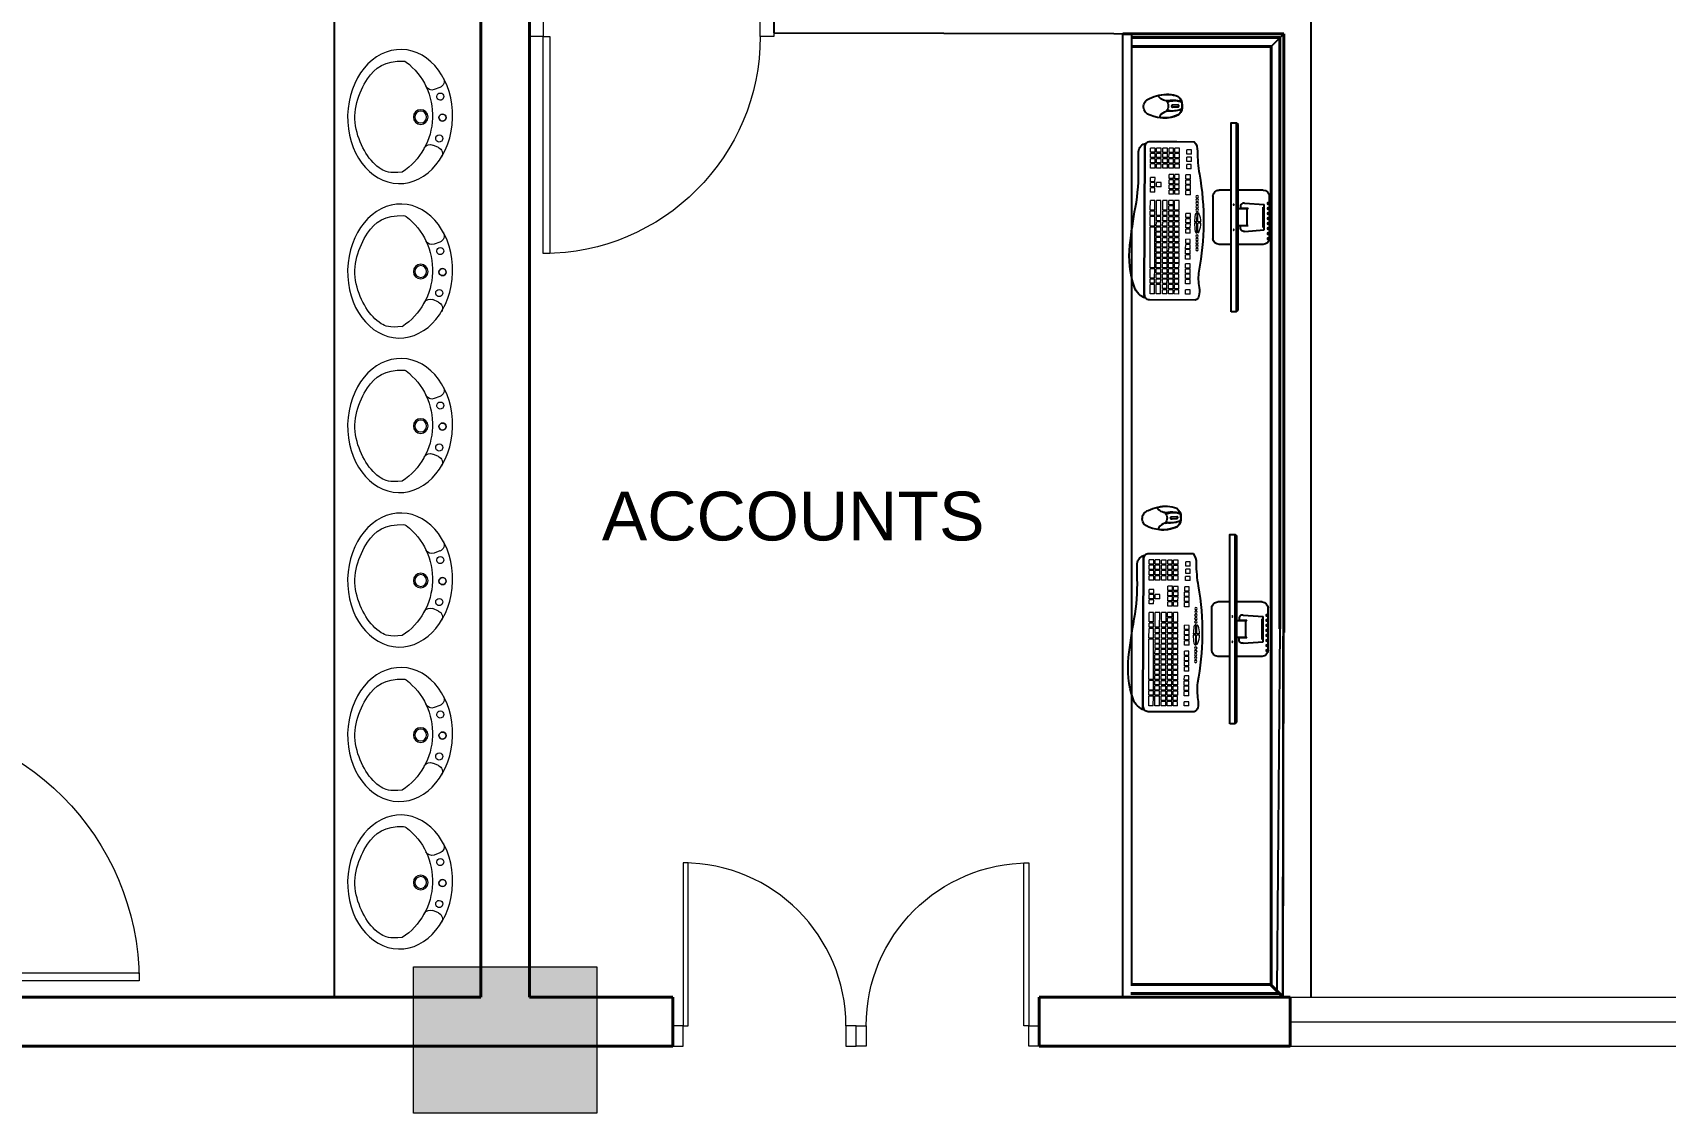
# Model space of a CAD drawing. Header units: inches. Extents: x 150067 to 167379, y -92057 to -49035.
# Drawn here: x 156839 to 157508, y -51659 to -51217 of the extents above; entities that cross this region are included whole.
import ezdxf

# ---------------------------------------------------------------- set-up
doc = ezdxf.new("R2010")
doc.units = ezdxf.units.IN
doc.header["$LTSCALE"] = 0.1
doc.header["$MEASUREMENT"] = 0
for name, color, linetype, lineweight in [('BOR', 200, 'Continuous', 40), ('DOOR', 10, 'Continuous', 15), ('Layer4', 10, 'Continuous', 25), ('thin ha', 253, 'Continuous', 5), ('wall', 6, 'Continuous', 40), ('win', 102, 'Continuous', 20)]:
    doc.layers.add(name, color=color, linetype=linetype, lineweight=lineweight)
doc.layers.add('Layer1', color=7, linetype='Continuous')
doc.styles.add('DIM', font='arial.ttf', dxfattribs={"width": 0.7, "height": 1})

# ---------------------------------------------------------------- blocks, each defined once
blk = doc.blocks.new('A$C764D24B9')
at = {"layer": 'DOOR'}
for points in [[(0.0556, 0.1111), (0.0833, 0.1111), (0.0833, 1), (0.0556, 1)], [(0, 0), (0.0556, 0), (0.0556, 0.1111), (0, 0.1111)], [(0.9444, 0), (1, 0), (1, 0.1111), (0.9444, 0.1111)]]:
    blk.add_lwpolyline(points, close=True, dxfattribs=at)
blk.add_arc((0.0556, 0.1111), 0.8889, 0, 90, dxfattribs=at)
blk = doc.blocks.new('yttu')
at = {"layer": 'thin ha', "linetype": 'Continuous', "lineweight": 20, "ltscale": 0.1}
blk.add_hatch(color=2, dxfattribs=at).paths.add_polyline_path([(-6879.5797, -1156.3691), (-6878.8297, -1156.3691), (-6878.8297, -1156.9691), (-6879.5797, -1156.9691)])
at = {"layer": 'thin ha', "color": 2, "linetype": 'Continuous', "lineweight": 20, "ltscale": 0.1}
blk.add_lwpolyline([(-6879.5797, -1156.3691), (-6878.8297, -1156.3691), (-6878.8297, -1156.9691), (-6879.5797, -1156.9691)], close=True, dxfattribs=at)
blk = doc.blocks.new('WB5')
at = {"layer": 'DOOR'}
for p, q in [((4.71, 11.27), (6.8, 10.48)), ((5.27, -11.02), (7.32, -10.13))]:
    blk.add_line(p, q, dxfattribs=at)
for points in [[(3.25, 7.88, 1), (5.88, 7.94, 1)], [(2.4, 0.06, 1), (5.04, 0.13, 1)], [(3.64, -7.7, -1), (6.27, -7.64, -1)]]:
    blk.add_lwpolyline(points, format="xyb", close=True, dxfattribs=at)
for centre, radius in [((3.72, 0.09), 1.32), ((11.83, 0.3), 2.73), ((11.83, 0.3), 2.19)]:
    blk.add_circle(centre, radius, dxfattribs=at)
for centre, radius, start, end in [((32.61, 0.81), 25.18, 127.66927, 236.44999), ((18.23, 19.43), 1.66, 91.59759, 127.66927), ((5.58, 13.6), 2.49, 151.64028, 249.46494), ((7.68, 12.82), 2.49, 249.46494, 334.30149), ((6.25, -13.3), 2.49, 113.40408, 211.22873), ((8.31, -12.42), 2.49, 28.56753, 113.40408)]:
    blk.add_arc(centre, radius, start, end, dxfattribs=at)
blk.add_ellipse((19.5, 0.49), major_axis=(-0.62, 24.89), ratio=0.783308, dxfattribs=at)
blk.add_open_spline([(18.69, -20.17), (23.47, -20.61), (25.03, -20), (30.79, -16.38), (34.29, -10.78), (37.32, 2.31), (34.9, 9.5), (28.85, 18.72), (25.01, 21.28), (18.19, 21.09)], degree=3, knots=[3.262053, 3.262053, 3.262053, 3.262053, 3.577225, 3.577225, 4.479784, 4.479784, 5.382343, 5.382343, 6.141594, 6.141594, 6.141594, 6.141594], dxfattribs=at)
blk = doc.blocks.new('Dell S2340T 23-Inch 10-point Multi-Touch Monitor')
at = {"color": 0}
for p, q in [((-77.3, -17.2), (-77.3, -88.7)), ((-40.1, -70.4), (-36, -14.3)), ((-29.2, -14.3), (-29.2, -17.2)), ((-28.6, -14.3), (-28.6, -16.6)), ((28.6, -14.3), (28.6, -16.6)), ((29.2, -14.3), (29.2, -17.2)), ((40.1, -70.4), (36, -14.3)), ((77.3, -17.2), (77.3, -88.7)), ((-268.9, -94.4), (-264.1, -88.7)), ((-264.1, -88.7), (264.1, -88.7)), ((-24.6, -60.1), (-24.6, -82.1)), ((-24.6, -60.1), (-24, -60.1)), ((-24, -60.1), (-24, -88.7)), ((-24, -62.9), (24, -62.9)), ((24, -60.1), (24, -88.7)), ((24, -60.1), (24.6, -60.1)), ((24.6, -60.1), (24.6, -82.1)), ((268.9, -94.4), (264.1, -88.7)), ((-77.3, -108.7), (-77.3, -143.1)), ((77.3, -108.7), (77.3, -143.1))]:
    blk.add_line(p, q, dxfattribs=at)
for points in [[(-60.1, 0), (60.1, 0)], [(-36, -14.3), (36, -14.3)], [(-29.2, -17.2), (29.2, -17.2)], [(-28.6, -16.6), (28.6, -16.6)], [(-268.9, -108.7), (268.9, -108.7), (268.9, -94.4), (-268.9, -94.4), (-268.9, -108.7)], [(-60.1, -160.2), (60.1, -160.2)]]:
    blk.add_lwpolyline(points, dxfattribs=at)
for points in [[(-40.1, -70.4, 0.263666), (-36.6, -80.4), (-33.6, -82.1), (-24.6, -82.1)], [(40.1, -70.4, -0.263666), (36.6, -80.4), (33.6, -82.1), (24.6, -82.1)]]:
    blk.add_lwpolyline(points, format="xyb", dxfattribs=at)
for centre, radius in [((-60.7, -3.8), 1.73), ((-46.4, -3.8), 1.73), ((-32.1, -3.8), 1.73), ((-17.8, -3.8), 1.73), ((-3.5, -3.8), 1.73), ((10.8, -3.8), 1.73), ((25.1, -3.8), 1.73), ((39.4, -3.8), 1.73), ((-35.8, -101.6), 1.14), ((35.8, -101.6), 1.14)]:
    blk.add_circle(centre, radius, dxfattribs=at)
for centre, start, end in [((-60.1, -17.2), 90, 180), ((60.1, -17.2), 0, 90), ((-60.1, -143.1), 180, 270), ((60.1, -143.1), 270, 0)]:
    blk.add_arc(centre, 17.2, start, end, dxfattribs=at)
blk = doc.blocks.new('keyboard_top')
at = {"color": 0}
for points in [[(232.7, -75.8), (232.5, -26.1, 0.165941), (205.2, -17, -0.04592), (140.6, -11.5, 0.046884), (0, 0, 0.043941), (-135.1, -13.6, -0.081459), (-182.3, -12, 0.073722), (-205.6, -12.8, 0.278236), (-217.5, -23.3), (-217, -153.6, 0.414214), (-202, -168.5), (218.1, -167, 0.414214), (233, -151.9)], [(218.1, -167), (-202, -168.5, -0.198912), (-212.6, -164.1, 0.237087), (-180.8, -196.4, 0.110077), (-61.5, -209.4, 0.017919), (46.8, -193.4, -0.053396), (160.8, -184.8, 0.017301), (204.1, -184.6, 0.36209), (228, -163.1, -0.184401), (218.1, -167)]]:
    blk.add_lwpolyline(points, format="xyb", close=True, dxfattribs=at)
at = {"color": 0, "lineweight": 0}
for points in [[(-200.6, -38.1), (-188.6, -38.1)], [(-200.6, -38.1), (-200.5, -51.1)], [(-188.6, -38.1), (-188.5, -51.1)], [(-171.5, -38), (-171.4, -51)], [(-171.5, -38), (-159.5, -38)], [(-159.5, -38), (-159.4, -51)], [(-156.4, -38), (-144.4, -37.9)], [(-156.4, -38), (-156.3, -51)], [(-144.4, -37.9), (-144.3, -50.9)], [(-142.2, -37.9), (-130.2, -37.9)], [(-142.2, -37.9), (-142.1, -50.9)], [(-130.2, -37.9), (-130.1, -50.9)], [(-127.1, -37.9), (-115.1, -37.8)], [(-127.1, -37.9), (-127.1, -50.9)], [(-115.1, -37.8), (-115.1, -50.8)], [(-101.5, -37.8), (-89.5, -37.7)], [(-101.5, -37.8), (-101.4, -50.8)], [(-89.5, -37.7), (-89.4, -50.7)], [(-86.4, -37.7), (-86.3, -50.7)], [(-86.4, -37.7), (-74.4, -37.7)], [(-74.4, -37.7), (-74.3, -50.7)], [(-72.2, -37.7), (-60.2, -37.6)], [(-72.2, -37.7), (-72.1, -50.7)], [(-60.2, -37.6), (-60.1, -50.6)], [(-57.1, -37.6), (-57, -50.6)], [(-57.1, -37.6), (-45.1, -37.6)], [(-45.1, -37.6), (-45, -50.6)], [(-27.8, -37.5), (-27.7, -50.5)], [(-27.8, -37.5), (-15.8, -37.5)], [(-27.5, -18.5), (1, -18.5)], [(-26.4, -15.9), (1, -15.8)], [(-15.8, -37.5), (-15.7, -50.5)], [(-12.7, -37.5), (-0.7, -37.4)], [(-12.7, -37.5), (-12.6, -50.5)], [(-0.7, -37.4), (-0.6, -50.4)], [(0.9, -7.4), (1, -15.8)], [(1, -18.5), (1, -25.4)], [(1.5, -37.4), (13.5, -37.4)], [(1.5, -37.4), (1.6, -50.4)], [(4.3, -7.4), (4.6, -15.7)], [(4.6, -15.7), (30.2, -15.7)], [(4.6, -18.5), (30.3, -18.4)], [(4.6, -18.5), (4.8, -25.4)], [(13.5, -37.4), (13.6, -50.4)], [(16.6, -37.3), (16.7, -50.3)], [(16.6, -37.3), (28.6, -37.3)], [(28.6, -37.3), (28.7, -50.3)], [(81.6, -37.1), (81.6, -50.1)], [(81.6, -37.1), (93.6, -37.1)], [(93.6, -37.1), (93.6, -50.1)], [(96.6, -37), (96.7, -50)], [(96.6, -37), (108.6, -37)], [(108.6, -37), (108.7, -50)], [(110.8, -37), (122.8, -37)], [(110.8, -37), (110.9, -50)], [(122.8, -37), (122.9, -50)], [(125.9, -36.9), (126, -49.9)], [(125.9, -36.9), (137.9, -36.9)], [(137.9, -36.9), (138, -49.9)], [(155.8, -34.6), (155.8, -47.6)], [(155.8, -34.6), (167.8, -34.6)], [(167.8, -34.6), (167.8, -47.6)], [(176.3, -34), (188.3, -33.9)], [(176.3, -34), (176.3, -47)], [(188.3, -33.9), (188.3, -46.9)], [(197.2, -33.9), (197.2, -46.9)], [(197.2, -33.9), (209.2, -33.9)], [(209.2, -33.9), (209.2, -46.9)], [(-200.5, -51.1), (-188.5, -51.1)], [(-200.5, -70), (-188.5, -69.9)], [(-200.5, -70), (-200.4, -83)], [(-200.4, -83), (-188.4, -82.9)], [(-200.4, -86.5), (-188.4, -86.5)], [(-200.4, -86.5), (-200.3, -99.5)], [(-188.5, -69.9), (-188.4, -82.9)], [(-188.4, -86.5), (-188.3, -99.5)], [(-185.4, -69.9), (-185.3, -82.9)], [(-185.4, -69.9), (-173.4, -69.9)], [(-185.3, -82.9), (-173.3, -82.9)], [(-185.3, -86.5), (-173.3, -86.4)], [(-185.3, -86.5), (-185.3, -99.5)], [(-173.4, -69.9), (-173.3, -82.9)], [(-173.3, -86.4), (-173.3, -99.4)], [(-171.4, -51), (-159.4, -51)], [(-170.3, -69.8), (-170.2, -82.8)], [(-170.3, -69.8), (-158.3, -69.8)], [(-170.2, -82.8), (-158.2, -82.8)], [(-170.2, -86.4), (-170.2, -99.4)], [(-170.2, -86.4), (-158.2, -86.4)], [(-158.3, -69.8), (-158.2, -82.8)], [(-158.2, -86.4), (-158.2, -99.4)], [(-156.3, -51), (-144.3, -50.9)], [(-156.1, -69.8), (-144.1, -69.7)], [(-156.1, -69.8), (-156, -82.8)], [(-156, -82.8), (-144, -82.7)], [(-156, -86.3), (-144, -86.3)], [(-156, -86.3), (-156, -99.3)], [(-144.1, -69.7), (-144, -82.7)], [(-144, -86.3), (-144, -99.3)], [(-142.1, -50.9), (-130.1, -50.9)], [(-141, -69.7), (-140.9, -82.7)], [(-141, -69.7), (-129, -69.7)], [(-140.9, -82.7), (-128.9, -82.7)], [(-140.9, -86.3), (-128.9, -86.2)], [(-140.9, -86.3), (-140.9, -99.3)], [(-129, -69.7), (-128.9, -82.7)], [(-128.9, -86.2), (-128.9, -99.2)], [(-127.1, -50.9), (-115.1, -50.8)], [(-125.9, -69.7), (-113.9, -69.6)], [(-125.9, -69.7), (-125.9, -82.7)], [(-125.9, -82.7), (-113.9, -82.6)], [(-125.8, -86.2), (-125.8, -99.2)], [(-125.8, -86.2), (-113.8, -86.2)], [(-113.9, -69.6), (-113.9, -82.6)], [(-113.8, -86.2), (-113.8, -99.2)], [(-111.8, -69.6), (-99.8, -69.6)], [(-111.8, -69.6), (-111.8, -82.6)], [(-111.8, -82.6), (-99.8, -82.6)], [(-111.8, -86.2), (-99.8, -86.1)], [(-111.8, -86.2), (-111.7, -99.2)], [(-101.4, -50.8), (-89.4, -50.7)], [(-99.8, -69.6), (-99.8, -82.6)], [(-99.8, -86.1), (-99.7, -99.1)], [(-96.7, -69.6), (-84.7, -69.5)], [(-96.7, -69.6), (-96.7, -82.6)], [(-96.7, -82.6), (-84.7, -82.5)], [(-96.7, -86.1), (-96.6, -99.1)], [(-96.7, -86.1), (-84.7, -86.1)], [(-86.3, -50.7), (-74.3, -50.7)], [(-84.7, -69.5), (-84.7, -82.5)], [(-84.7, -86.1), (-84.6, -99.1)], [(-81.6, -69.5), (-81.6, -82.5)], [(-81.6, -69.5), (-69.6, -69.5)], [(-81.6, -82.5), (-69.6, -82.5)], [(-81.6, -86.1), (-69.6, -86)], [(-81.6, -86.1), (-81.5, -99.1)], [(-72.1, -50.7), (-60.1, -50.6)], [(-69.6, -69.5), (-69.6, -82.5)], [(-69.6, -86), (-69.5, -99)], [(-67.5, -69.5), (-55.5, -69.4)], [(-67.5, -69.5), (-67.5, -82.5)], [(-67.5, -82.5), (-55.5, -82.4)], [(-67.5, -86), (-55.5, -86)], [(-67.5, -86), (-67.4, -99)], [(-57, -50.6), (-45, -50.6)], [(-55.5, -69.4), (-55.5, -82.4)], [(-55.5, -86), (-55.4, -99)], [(-52.4, -69.4), (-52.4, -82.4)], [(-52.4, -69.4), (-40.4, -69.4)], [(-52.4, -82.4), (-40.4, -82.4)], [(-52.4, -86), (-40.4, -85.9)], [(-52.4, -86), (-52.3, -99)], [(-40.4, -69.4), (-40.4, -82.4)], [(-40.4, -85.9), (-40.3, -98.9)], [(-37.3, -69.4), (-25.3, -69.3)], [(-37.3, -69.4), (-37.3, -82.4)], [(-37.3, -82.4), (-25.3, -82.3)], [(-37.3, -85.9), (-37.2, -98.9)], [(-37.3, -85.9), (-25.3, -85.9)], [(-27.7, -50.5), (-15.7, -50.5)], [(-25.3, -69.3), (-25.3, -82.3)], [(-25.3, -85.9), (-25.2, -98.9)], [(-22.8, -69.3), (-10.8, -69.3)], [(-22.8, -69.3), (-22.8, -82.3)], [(-22.8, -82.3), (-10.8, -82.3)], [(-22.8, -85.9), (-10.8, -85.8)], [(-22.8, -85.9), (-22.7, -98.9)], [(-12.6, -50.5), (-0.6, -50.4)], [(-10.8, -69.3), (-10.8, -82.3)], [(-10.8, -85.8), (-10.7, -98.8)], [(-7.8, -69.2), (-7.7, -82.2)], [(-7.8, -69.2), (4.2, -69.2)], [(-7.7, -82.2), (4.3, -82.2)], [(-7.7, -85.8), (-7.6, -98.8)], [(-7.7, -85.8), (4.3, -85.8)], [(1.6, -50.4), (13.6, -50.4)], [(4.2, -69.2), (4.3, -82.2)], [(4.3, -85.8), (4.4, -98.8)], [(7.3, -69.2), (19.3, -69.1)], [(7.3, -69.2), (7.4, -82.2)], [(7.4, -82.2), (19.4, -82.1)], [(7.4, -85.7), (7.4, -98.7)], [(7.4, -85.7), (19.4, -85.7)], [(16.7, -50.3), (28.7, -50.3)], [(19.3, -69.1), (19.4, -82.1)], [(19.4, -85.7), (19.4, -98.7)], [(22.9, -69.1), (34.9, -69.1)], [(22.9, -69.1), (22.9, -82.1)], [(22.9, -82.1), (34.9, -82.1)], [(22.9, -85.7), (34.9, -85.6)], [(22.9, -85.7), (23, -98.7)], [(34.9, -69.1), (34.9, -82.1)], [(34.9, -85.6), (35, -98.6)], [(38, -69.1), (65.1, -69)], [(38, -69.1), (38, -82.1)], [(38, -82.1), (65.1, -82)], [(38, -85.6), (38.1, -98.6)], [(38, -85.6), (50, -85.6)], [(50, -85.6), (50.1, -98.6)], [(53.1, -85.6), (65.1, -85.5)], [(53.1, -85.6), (53.2, -98.6)], [(65.1, -69), (65.1, -82)], [(65.1, -85.5), (65.2, -98.5)], [(81.6, -50.1), (93.6, -50.1)], [(83, -68.9), (83.1, -81.9)], [(83, -68.9), (95, -68.9)], [(83.1, -81.9), (95.1, -81.9)], [(83.1, -85), (83.2, -98)], [(83.1, -85), (95.1, -85)], [(95, -68.9), (95.1, -81.9)], [(95.1, -85), (95.2, -98)], [(96.7, -50), (108.7, -50)], [(98.1, -68.9), (110.1, -68.8)], [(98.1, -68.9), (98.1, -81.9)], [(98.1, -81.9), (110.1, -81.8)], [(98.2, -85), (110.2, -84.9)], [(98.2, -85), (98.2, -98)], [(110.1, -68.8), (110.1, -81.8)], [(110.2, -84.9), (110.2, -97.9)], [(110.9, -50), (122.9, -50)], [(112.3, -68.8), (124.3, -68.8)], [(112.3, -68.8), (112.3, -81.8)], [(112.3, -81.8), (124.3, -81.8)], [(112.4, -84.9), (124.4, -84.9)], [(112.4, -84.9), (112.4, -97.9)], [(124.3, -68.8), (124.3, -81.8)], [(124.4, -84.9), (124.4, -97.9)], [(126, -49.9), (138, -49.9)], [(127.4, -68.8), (139.4, -68.7)], [(127.4, -68.8), (127.4, -81.8)], [(127.4, -81.8), (139.4, -81.7)], [(127.5, -84.9), (139.5, -84.8)], [(127.5, -84.9), (127.5, -97.9)], [(139.4, -68.7), (139.4, -81.7)], [(139.5, -84.8), (139.5, -97.8)], [(155.8, -47.6), (167.8, -47.6)], [(156.9, -68.6), (156.9, -81.6)], [(156.9, -68.6), (168.9, -68.6)], [(156.9, -81.6), (168.9, -81.6)], [(156.9, -85.2), (157, -98.2)], [(156.9, -85.2), (168.9, -85.2)], [(168.9, -68.6), (168.9, -81.6)], [(168.9, -85.2), (169, -98.2)], [(172, -68.6), (184, -68.5)], [(172, -68.6), (172, -81.6)], [(172, -81.6), (184, -81.5)], [(172, -85.1), (184, -85.1)], [(172, -85.1), (172.1, -98.1)], [(176.3, -47), (188.3, -46.9)], [(184, -68.5), (184, -81.5)], [(184, -85.1), (184.1, -98.1)], [(187.1, -68.5), (187.1, -81.5)], [(187.1, -68.5), (199.1, -68.5)], [(187.1, -81.5), (199.1, -81.5)], [(187.1, -85.1), (199.1, -85)], [(187.1, -85.1), (187.2, -98.1)], [(197.2, -46.9), (209.2, -46.9)], [(199.1, -68.5), (199.1, -81.5)], [(199.1, -85), (199.2, -98)], [(202.2, -68.5), (214.2, -68.4)], [(202.2, -68.5), (202.2, -81.5)], [(202.2, -81.5), (214.2, -81.4)], [(202.2, -85), (202.3, -98)], [(202.2, -85), (214.2, -85)], [(214.2, -68.4), (214.2, -81.4)], [(214.2, -85), (214.3, -98)], [(-200.3, -99.5), (-188.3, -99.5)], [(-200.3, -103.9), (-188.3, -103.9)], [(-200.3, -103.9), (-200.3, -116.9)], [(-200.3, -116.9), (-188.3, -116.9)], [(-200.3, -121.9), (-173.2, -121.8)], [(-200.3, -121.9), (-200.2, -134.9)], [(-200.2, -134.9), (-173.1, -134.8)], [(-200.2, -139.1), (-173.1, -139)], [(-200.2, -139.1), (-200.2, -152.1)], [(-188.3, -103.9), (-188.3, -116.9)], [(-185.3, -99.5), (-173.3, -99.4)], [(-185.2, -103.8), (-173.2, -103.8)], [(-185.2, -103.8), (-185.2, -116.8)], [(-185.2, -116.8), (-173.2, -116.8)], [(-173.2, -103.8), (-173.2, -116.8)], [(-173.2, -121.8), (-173.1, -134.8)], [(-173.1, -139), (-173.1, -152)], [(-170.2, -99.4), (-158.2, -99.4)], [(-170.2, -103.8), (-158.2, -103.7)], [(-170.2, -103.8), (-170.1, -116.8)], [(-170.1, -116.8), (-158.1, -116.7)], [(-170.1, -121.8), (-158.1, -121.7)], [(-170.1, -121.8), (-170, -134.8)], [(-170, -134.8), (-158, -134.7)], [(-170, -139), (-158, -138.9)], [(-170, -139), (-170, -152)], [(-158.2, -103.7), (-158.1, -116.7)], [(-158.1, -121.7), (-158, -134.7)], [(-158, -138.9), (-158, -151.9)], [(-156, -99.3), (-144, -99.3)], [(-156, -103.7), (-144, -103.7)], [(-156, -103.7), (-155.9, -116.7)], [(-155.9, -116.7), (-143.9, -116.7)], [(-155.9, -121.7), (-143.9, -121.7)], [(-155.9, -121.7), (-155.8, -134.7)], [(-155.8, -134.7), (-143.8, -134.7)], [(-155.8, -138.9), (-128.7, -138.8)], [(-155.8, -138.9), (-155.8, -151.9)], [(-144, -103.7), (-143.9, -116.7)], [(-143.9, -121.7), (-143.8, -134.7)], [(-140.9, -99.3), (-128.9, -99.2)], [(-140.9, -103.7), (-128.9, -103.6)], [(-140.9, -103.7), (-140.8, -116.7)], [(-140.8, -116.7), (-128.8, -116.6)], [(-140.8, -121.7), (-128.8, -121.6)], [(-140.8, -121.7), (-140.8, -134.7)], [(-140.8, -134.7), (-128.8, -134.6)], [(-128.9, -103.6), (-128.8, -116.6)], [(-128.8, -121.6), (-128.8, -134.6)], [(-128.7, -138.8), (-128.7, -151.8)], [(-125.8, -99.2), (-113.8, -99.2)], [(-125.8, -103.6), (-113.8, -103.6)], [(-125.8, -103.6), (-125.7, -116.6)], [(-125.7, -116.6), (-113.7, -116.6)], [(-125.7, -121.6), (-125.7, -134.6)], [(-125.7, -121.6), (-113.7, -121.6)], [(-125.7, -134.6), (-113.7, -134.6)], [(-125.6, -138.8), (-10.6, -138.4)], [(-125.6, -138.8), (-125.6, -151.8)], [(-113.8, -103.6), (-113.7, -116.6)], [(-113.7, -121.6), (-113.7, -134.6)], [(-111.7, -99.2), (-99.7, -99.1)], [(-111.7, -103.6), (-99.7, -103.5)], [(-111.7, -103.6), (-111.6, -116.6)], [(-111.6, -116.6), (-99.6, -116.5)], [(-111.6, -121.6), (-99.6, -121.5)], [(-111.6, -121.6), (-111.6, -134.6)], [(-111.6, -134.6), (-99.6, -134.5)], [(-99.7, -103.5), (-99.6, -116.5)], [(-99.6, -121.5), (-99.6, -134.5)], [(-96.6, -99.1), (-84.6, -99.1)], [(-96.6, -103.5), (-84.6, -103.5)], [(-96.6, -103.5), (-96.6, -116.5)], [(-96.6, -116.5), (-84.6, -116.5)], [(-96.5, -121.5), (-84.5, -121.5)], [(-96.5, -121.5), (-96.5, -134.5)], [(-96.5, -134.5), (-84.5, -134.5)], [(-84.6, -103.5), (-84.6, -116.5)], [(-84.5, -121.5), (-84.5, -134.5)], [(-81.5, -99.1), (-69.5, -99)], [(-81.5, -103.5), (-69.5, -103.4)], [(-81.5, -103.5), (-81.5, -116.5)], [(-81.5, -116.5), (-69.5, -116.4)], [(-81.4, -121.5), (-69.4, -121.4)], [(-81.4, -121.5), (-81.4, -134.5)], [(-81.4, -134.5), (-69.4, -134.4)], [(-69.5, -103.4), (-69.5, -116.4)], [(-69.4, -121.4), (-69.4, -134.4)], [(-67.4, -99), (-55.4, -99)], [(-67.4, -103.4), (-55.4, -103.4)], [(-67.4, -103.4), (-67.3, -116.4)], [(-67.3, -116.4), (-55.3, -116.4)], [(-67.3, -121.4), (-55.3, -121.4)], [(-67.3, -121.4), (-67.3, -134.4)], [(-67.3, -134.4), (-55.3, -134.4)], [(-55.4, -103.4), (-55.3, -116.4)], [(-55.3, -121.4), (-55.3, -134.4)], [(-52.3, -99), (-40.3, -98.9)], [(-52.3, -103.4), (-40.3, -103.3)], [(-52.3, -103.4), (-52.3, -116.4)], [(-52.3, -116.4), (-40.3, -116.3)], [(-52.2, -121.4), (-40.2, -121.3)], [(-52.2, -121.4), (-52.2, -134.4)], [(-52.2, -134.4), (-40.2, -134.3)], [(-40.3, -103.3), (-40.3, -116.3)], [(-40.2, -121.3), (-40.2, -134.3)], [(-37.2, -98.9), (-25.2, -98.9)], [(-37.2, -103.3), (-25.2, -103.3)], [(-37.2, -103.3), (-37.2, -116.3)], [(-37.2, -116.3), (-25.2, -116.3)], [(-37.2, -121.3), (-37.1, -134.3)], [(-37.2, -121.3), (-25.2, -121.3)], [(-37.1, -134.3), (-25.1, -134.3)], [(-25.2, -103.3), (-25.2, -116.3)], [(-25.2, -121.3), (-25.1, -134.3)], [(-22.7, -98.9), (-10.7, -98.8)], [(-22.7, -103.2), (-10.7, -103.2)], [(-22.7, -103.2), (-22.7, -116.2)], [(-22.7, -116.2), (-10.7, -116.2)], [(-22.6, -121.2), (-10.6, -121.2)], [(-22.6, -121.2), (-22.6, -134.2)], [(-22.6, -134.2), (-10.6, -134.2)], [(-10.7, -103.2), (-10.7, -116.2)], [(-10.6, -121.2), (-10.6, -134.2)], [(-10.6, -138.4), (-10.5, -151.4)], [(-7.6, -98.8), (4.4, -98.8)], [(-7.6, -103.2), (4.4, -103.1)], [(-7.6, -103.2), (-7.6, -116.2)], [(-7.6, -116.2), (4.4, -116.1)], [(-7.6, -121.2), (4.4, -121.1)], [(-7.6, -121.2), (-7.5, -134.2)], [(-7.5, -134.2), (4.5, -134.1)], [(-7.5, -138.4), (19.6, -138.3)], [(-7.5, -138.4), (-7.5, -151.4)], [(4.4, -103.1), (4.4, -116.1)], [(4.4, -121.1), (4.5, -134.1)], [(7.4, -98.7), (19.4, -98.7)], [(7.5, -103.1), (19.5, -103.1)], [(7.5, -103.1), (7.5, -116.1)], [(7.5, -116.1), (19.5, -116.1)], [(7.5, -121.1), (7.6, -134.1)], [(7.5, -121.1), (19.5, -121.1)], [(7.6, -134.1), (19.6, -134.1)], [(19.5, -103.1), (19.5, -116.1)], [(19.5, -121.1), (19.6, -134.1)], [(19.6, -138.3), (19.6, -151.3)], [(23, -98.7), (35, -98.6)], [(23, -103.1), (35, -103)], [(23, -103.1), (23.1, -116.1)], [(23.1, -116.1), (35.1, -116)], [(23.1, -121.1), (65.3, -120.9)], [(23.1, -121.1), (23.1, -134.1)], [(23.1, -134.1), (65.3, -133.9)], [(23.1, -138.3), (35.1, -138.2)], [(23.1, -138.3), (23.2, -151.3)], [(35, -103), (35.1, -116)], [(35.1, -138.2), (35.2, -151.2)], [(38.1, -98.6), (50.1, -98.6)], [(38.1, -103), (65.2, -102.9)], [(38.1, -103), (38.1, -116)], [(38.1, -116), (65.2, -115.9)], [(38.2, -138.2), (65.3, -138.1)], [(38.2, -138.2), (38.3, -151.2)], [(53.2, -98.6), (65.2, -98.5)], [(65.2, -102.9), (65.2, -115.9)], [(65.3, -120.9), (65.3, -133.9)], [(65.3, -138.1), (65.4, -151.1)], [(83.2, -98), (95.2, -98)], [(89.3, -138.1), (101.3, -138)], [(89.3, -138.1), (89.3, -151.1)], [(98.2, -98), (110.2, -97.9)], [(101.3, -138), (101.3, -151)], [(104.3, -120.6), (104.4, -133.6)], [(104.3, -120.6), (116.3, -120.6)], [(104.4, -133.6), (116.4, -133.6)], [(104.4, -138), (116.4, -138)], [(104.4, -138), (104.4, -151)], [(112.4, -97.9), (124.4, -97.9)], [(116.3, -120.6), (116.4, -133.6)], [(116.4, -138), (116.4, -151)], [(118.9, -138), (130.9, -137.9)], [(118.9, -138), (118.9, -151)], [(127.5, -97.9), (139.5, -97.8)], [(130.9, -137.9), (130.9, -150.9)], [(157, -98.2), (169, -98.2)], [(157, -102.6), (169, -102.5)], [(157, -102.6), (157, -115.6)], [(157, -115.6), (169, -115.5)], [(157.1, -120.6), (169.1, -120.5)], [(157.1, -120.6), (157.1, -133.6)], [(157.1, -133.6), (169.1, -133.5)], [(157.1, -137.8), (169.1, -137.7)], [(157.1, -137.8), (157.2, -150.8)], [(169, -102.5), (169, -115.5)], [(169.1, -120.5), (169.1, -133.5)], [(169.1, -137.7), (169.2, -150.7)], [(172.1, -98.1), (184.1, -98.1)], [(172.1, -102.5), (184.1, -102.5)], [(172.1, -102.5), (172.2, -115.5)], [(172.2, -115.5), (184.2, -115.5)], [(172.2, -120.5), (184.2, -120.5)], [(172.2, -120.5), (172.2, -133.5)], [(172.2, -133.5), (184.2, -133.5)], [(172.2, -137.7), (184.2, -137.7)], [(172.2, -137.7), (172.3, -150.7)], [(184.1, -102.5), (184.2, -115.5)], [(184.2, -120.5), (184.2, -133.5)], [(184.2, -137.7), (184.3, -150.7)], [(187.2, -98.1), (199.2, -98)], [(187.2, -102.5), (199.2, -102.4)], [(187.2, -102.5), (187.2, -115.5)], [(187.2, -115.5), (199.2, -115.4)], [(187.3, -120.5), (199.3, -120.4)], [(187.3, -120.5), (187.3, -133.5)], [(187.3, -133.5), (199.3, -133.4)], [(187.3, -137.7), (199.3, -137.6)], [(187.3, -137.7), (187.4, -150.7)], [(199.2, -102.4), (199.2, -115.4)], [(199.3, -120.4), (199.3, -133.4)], [(199.3, -137.6), (199.4, -150.6)], [(202.3, -98), (214.3, -98)], [(202.3, -102.4), (214.3, -102.4)], [(202.3, -102.4), (202.3, -115.4)], [(202.3, -115.4), (214.3, -115.4)], [(202.4, -120.4), (202.4, -133.4)], [(202.4, -120.4), (214.4, -120.4)], [(202.4, -133.4), (214.4, -133.4)], [(202.4, -137.6), (214.4, -137.6)], [(202.4, -137.6), (202.5, -150.6)], [(214.3, -102.4), (214.3, -115.4)], [(214.4, -120.4), (214.4, -133.4)], [(214.4, -137.6), (214.5, -150.6)], [(-200.2, -152.1), (-173.1, -152)], [(-170, -152), (-158, -151.9)], [(-155.8, -151.9), (-128.7, -151.8)], [(-125.6, -151.8), (-10.5, -151.4)], [(-7.5, -151.4), (19.6, -151.3)], [(23.2, -151.3), (35.2, -151.2)], [(38.3, -151.2), (65.4, -151.1)], [(89.3, -151.1), (101.3, -151)], [(104.4, -151), (116.4, -151)], [(118.9, -151), (130.9, -150.9)], [(157.2, -150.8), (169.2, -150.7)], [(172.3, -150.7), (184.3, -150.7)], [(187.4, -150.7), (199.4, -150.6)], [(202.5, -150.6), (214.5, -150.6)]]:
    blk.add_lwpolyline(points, dxfattribs=at)
for points in [[(1, -25.4, -0.037715), (-22.3, -23.7, -0.328345), (-27.5, -18.5)], [(-26.4, -15.9, -0.157731), (-21.7, -12.1, -0.08747), (0.9, -7.4, -0.08747)], [(4.3, -7.4, -0.086643), (26.8, -11.9, -0.237073), (30.2, -15.7)], [(30.3, -18.4, -0.11266), (29.2, -20.7, -0.188542), (24.3, -23.6, -0.031584), (4.8, -25.4, -0.031584)]]:
    blk.add_lwpolyline(points, format="xyb", dxfattribs=at)
for centre in [(-74, -18.4), (-64.3, -18.4), (-55, -18.4), (-45.6, -18.3), (-35.9, -18.3), (38.1, -18), (47.7, -18), (57.1, -18), (66.5, -17.9), (76.2, -17.9)]:
    blk.add_circle(centre, 3.55, dxfattribs=at)

msp = doc.modelspace()

# ---------------------------------------------------------------- linework, layer by layer
at = {"color": 0, "linetype": 'ByBlock', "elevation": 23680.86}
for points in [[(157285.94, -51611.89), (157285.94, -51217.39)], [(157289.54, -51217.39), (157289.54, -51606.69)]]:
    msp.add_lwpolyline(points, dxfattribs=at)
at = {"elevation": 23680.86}
for points in [[(157310.29, -51246.7, -0.241004), (157308.95, -51250.48, -0.217003), (157297.21, -51250.76, -0.752527), (157296.88, -51243.92, -0.115399), (157304.85, -51242.24, -0.099122), (157308.59, -51243.08, -0.240483), (157310.29, -51246.7)], [(157310.09, -51245.21, 0.071754), (157306.93, -51244.7, 0.043169), (157304.87, -51244.83, -0.269309), (157300.76, -51243.21, -0.36617), (157300.96, -51242.58, -0.160325), (157308.59, -51243.08, -0.150096), (157310.08, -51245.19)], [(157310.23, -51248.23, -0.055019), (157307.7, -51248.94, -0.050601), (157305.29, -51249.1, 0.084687), (157303.72, -51249.23, 0.175899), (157301.21, -51250.94, 0.569307), (157301.55, -51251.74, 0.064428), (157304.91, -51251.73, 0.081238), (157308.95, -51250.48, 0.150456), (157310.23, -51248.23)], [(157310.13, -51245.43, 0.141108), (157305.21, -51245.14, -0.211379), (157303.69, -51244.85, -0.412702), (157303.72, -51249.23, -0.176997), (157305.38, -51248.85, 0.141094), (157310.25, -51248.1, 0.080592), (157310.29, -51246.7, 0.075205), (157310.15, -51245.43)], [(157306.77, -51247.4), (157308.76, -51247.28, 0.837339), (157308.59, -51246.55), (157306.31, -51246.66, 1), (157306.34, -51247.42)], [(157309.77, -51415.33, -0.241004), (157308.42, -51419.1, -0.217003), (157296.68, -51419.38, -0.752527), (157296.36, -51412.54, -0.115399), (157304.32, -51410.86, -0.099122), (157308.07, -51411.7, -0.240483), (157309.77, -51415.33)], [(157309.56, -51413.83, 0.071754), (157306.41, -51413.32, 0.043169), (157304.35, -51413.45, -0.269309), (157300.24, -51411.84, -0.36617), (157300.44, -51411.2, -0.160325), (157308.07, -51411.7, -0.150096), (157309.56, -51413.82)], [(157309.6, -51414.05, 0.141108), (157304.68, -51413.77, -0.211379), (157303.17, -51413.47, -0.412702), (157303.2, -51417.85, -0.176997), (157304.86, -51417.47, 0.141094), (157309.73, -51416.72, 0.080592), (157309.77, -51415.33, 0.075205), (157309.62, -51414.05)], [(157306.25, -51416.02), (157308.23, -51415.9, 0.837339), (157308.06, -51415.18), (157305.78, -51415.29, 1), (157305.82, -51416.04)], [(157309.7, -51416.85, -0.055019), (157307.17, -51417.57, -0.050601), (157304.76, -51417.73, 0.084687), (157303.2, -51417.85, 0.175899), (157300.69, -51419.57, 0.569307), (157301.03, -51420.37, 0.064428), (157304.39, -51420.36, 0.081238), (157308.42, -51419.1, 0.150456), (157309.7, -51416.85)]]:
    msp.add_lwpolyline(points, format="xyb", close=True, dxfattribs=at)
at = {"layer": 'BOR'}
msp.add_line((157346.5, -51606.69, 23680.86), (157351.7, -51611.89, 23680.86), dxfattribs=at)
at = {"layer": 'BOR', "elevation": 23680.86}
for points in [[(157351.94, -51217.39), (157285.94, -51217.39)], [(157350.34, -51218.99), (157289.54, -51218.99)], [(157346.74, -51222.59), (157289.54, -51222.59)], [(157346.74, -51222.59), (157346.74, -51606.93)], [(157350.34, -51218.99), (157350.34, -51460.99)], [(157351.94, -51217.39), (157351.94, -51462.59)], [(157346.5, -51606.69), (157289.3, -51606.69)], [(157350.1, -51610.29), (157289.3, -51610.29)]]:
    msp.add_lwpolyline(points, dxfattribs=at)
at = {"layer": 'Layer1', "color": 6, "linetype": 'Continuous', "ltscale": 0.1}
for p, q in [((157362.98, -50859.39, 23680.86), (157362.98, -51611.89, 23680.86)), ((157142.98, -51207.39, 23680.86), (157142.98, -51217.05, 23680.86)), ((157142.98, -51217.05, 23680.86), (157351.94, -51217.39, 23680.86)), ((157346.74, -51222.59, 23680.86), (157351.94, -51217.39, 23680.86)), ((157351.94, -51217.39, 23680.86), (157351.31, -51611.89, 23680.86)), ((157350.34, -51460.99, 23680.86), (157349.1, -51609.29, 23680.86)), ((157351.7, -51611.89, 23680.86), (157351.94, -51462.59, 23680.86)), ((157285.7, -51611.89, 23680.86), (157351.7, -51611.89, 23680.86))]:
    msp.add_line(p, q, dxfattribs=at)
at = {"layer": 'Layer4', "linetype": 'Continuous', "ltscale": 0.1}
msp.add_line((156963.06, -51611.89, 23683.25), (156962.98, -50966.89, 23680.86), dxfattribs=at)
at = {"layer": 'wall', "linetype": 'Continuous', "ltscale": 0.1}
for p, q in [((157042.98, -50591.89, 23680.86), (157042.98, -51611.89, 23680.86)), ((157042.98, -50591.89, 23680.86), (157042.98, -51611.89, 23680.86)), ((157022.98, -51404.39, 23680.86), (157022.98, -51111.89, 23680.86)), ((157022.98, -51424.39, 23680.86), (157022.98, -51111.89, 23680.86)), ((157022.98, -51611.89, 23680.86), (157022.98, -51424.39, 23680.86)), ((157022.98, -51611.89, 23680.86), (157022.98, -51431.89, 23680.86)), ((157022.98, -51611.89, 23680.86), (156579.35, -51611.89, 23680.86)), ((157022.98, -51611.89, 23680.86), (156608.55, -51611.89, 23680.86)), ((157022.98, -51611.89, 23680.86), (156871.31, -51611.89, 23680.86)), ((157022.98, -51611.89, 23680.86), (156871.31, -51611.89, 23680.86)), ((157022.98, -51611.89, 23680.86), (156875.48, -51611.89, 23680.86)), ((157022.98, -51611.89, 23680.86), (156875.48, -51611.89, 23680.86)), ((157022.98, -51611.89, 23680.86), (156875.48, -51611.89, 23680.86)), ((157022.98, -51611.89, 23680.86), (156875.48, -51611.89, 23680.86)), ((157101.69, -51611.89, 23680.86), (157042.98, -51611.89, 23680.86)), ((157101.69, -51611.89, 23680.86), (157042.98, -51611.89, 23680.86)), ((157101.69, -51611.89, 23680.86), (157042.98, -51611.89, 23680.86)), ((157101.69, -51611.89, 23680.86), (157042.98, -51611.89, 23680.86)), ((157101.69, -51611.89, 23680.86), (157042.98, -51611.89, 23680.86)), ((157052.98, -51611.89, 23680.86), (157042.98, -51611.89, 23680.86)), ((157052.98, -51611.89, 23680.86), (157042.98, -51611.89, 23680.86)), ((157072.98, -51611.89, 23680.86), (157042.98, -51611.89, 23680.86)), ((157052.98, -51611.89, 23680.86), (157042.98, -51611.89, 23680.86)), ((157052.98, -51611.89, 23680.86), (157042.98, -51611.89, 23680.86)), ((157072.98, -51611.89, 23680.86), (157042.98, -51611.89, 23680.86)), ((157101.69, -51611.89, 23680.86), (157072.98, -51611.89, 23680.86)), ((157101.69, -51611.89, 23680.86), (157072.98, -51611.89, 23680.86)), ((157101.69, -51611.89, 23680.86), (157072.98, -51611.89, 23680.86)), ((157354.48, -51611.89, 23680.86), (157251.69, -51611.89, 23680.86)), ((157354.48, -51611.89, 23680.86), (157251.69, -51611.89, 23680.86)), ((157354.48, -51611.89, 23680.86), (157251.69, -51611.89, 23680.86)), ((157351.31, -51611.89, 23680.86), (157261.31, -51611.89, 23680.86)), ((157351.31, -51611.89, 23680.86), (157261.31, -51611.89, 23680.86)), ((157351.31, -51611.89, 23680.86), (157261.31, -51611.89, 23680.86)), ((157351.31, -51611.89, 23680.86), (157261.31, -51611.89, 23680.86)), ((157354.48, -51631.89, 23680.86), (157354.48, -51611.89, 23680.86)), ((157101.69, -51631.89, 23680.86), (156579.35, -51631.89, 23680.86)), ((157101.69, -51631.89, 23680.86), (156608.55, -51631.89, 23680.86)), ((157101.69, -51631.89, 23680.86), (156851.31, -51631.89, 23680.86)), ((157101.69, -51631.89, 23680.86), (156851.31, -51631.89, 23680.86)), ((157101.69, -51631.89, 23680.86), (156851.31, -51631.89, 23680.86)), ((157101.69, -51631.89, 23680.86), (156851.31, -51631.89, 23680.86)), ((157101.69, -51631.89, 23680.86), (156869.34, -51631.89, 23680.86)), ((157101.69, -51631.89, 23680.86), (156875.48, -51631.89, 23680.86)), ((157101.69, -51631.89, 23680.86), (156875.48, -51631.89, 23680.86)), ((157101.69, -51631.89, 23680.86), (156875.48, -51631.89, 23680.86)), ((157354.48, -51631.89, 23680.86), (157251.69, -51631.89, 23680.86)), ((157354.48, -51631.89, 23680.86), (157251.69, -51631.89, 23680.86)), ((157354.48, -51631.89, 23680.86), (157251.69, -51631.89, 23680.86)), ((157354.48, -51631.89, 23680.86), (157251.69, -51631.89, 23680.86)), ((157354.48, -51631.89, 23680.86), (157251.69, -51631.89, 23680.86)), ((157354.48, -51631.89, 23680.86), (157251.69, -51631.89, 23680.86)), ((157354.48, -51631.89, 23680.86), (157251.69, -51631.89, 23680.86)), ((157354.48, -51631.89, 23680.86), (157251.69, -51631.89, 23680.86)), ((157354.48, -51631.89, 23680.86), (157251.69, -51631.89, 23680.86)), ((157354.48, -51631.89, 23680.86), (157251.69, -51631.89, 23680.86))]:
    msp.add_line(p, q, dxfattribs=at)
at = {"layer": 'wall', "linetype": 'Continuous', "ltscale": 0.1, "elevation": 23680.86}
for points in [[(157101.69, -51631.89), (157101.69, -51611.89)], [(157251.69, -51631.89), (157251.69, -51611.89)], [(157251.69, -51611.89), (157354.48, -51611.89)]]:
    msp.add_lwpolyline(points, dxfattribs=at)
at = {"layer": 'win'}
for p, q in [((157354.48, -51611.89, 23680.86), (157534.48, -51611.89, 23680.86)), ((157354.48, -51621.89, 23680.86), (157534.48, -51621.89, 23680.86)), ((157354.48, -51631.89, 23680.86), (157534.48, -51631.89, 23680.86))]:
    msp.add_line(p, q, dxfattribs=at)

# ---------------------------------------------------------------- block references
at = {"xscale": -0.144, "yscale": 0.144, "zscale": 0.144, "rotation": 270}
for name, p in [('Dell S2340T 23-Inch 10-point Multi-Touch Monitor', (157345.99, -51292.55, 23680.86)), ('keyboard_top', (157319.01, -51295.1, 23680.86)), ('Dell S2340T 23-Inch 10-point Multi-Touch Monitor', (157345.46, -51461.18, 23680.86)), ('keyboard_top', (157318.49, -51463.73, 23680.86))]:
    msp.add_blockref(name, p, dxfattribs=at)
at = {"layer": 'Layer4', "linetype": 'Continuous', "ltscale": 0.1, "xscale": -1.102362208068371, "yscale": 1.102362204808742, "zscale": 1.102362204724407}
for p in [(157011.41, -51251.85, 23680.86), (157011.41, -51315.1, 23680.86), (157011.41, -51378.35, 23680.86), (157011.41, -51441.6, 23680.86), (157011.41, -51504.85, 23680.86), (157011.41, -51565.22, 23680.86)]:
    msp.add_blockref('WB5', p, dxfattribs=at)
at = {"layer": 'thin ha', "color": 2, "linetype": 'Continuous', "lineweight": 20, "xscale": 100, "yscale": 100, "zscale": 100}
msp.add_blockref('yttu', (844953.45, 64037.52, 23680.86), dxfattribs=at)
at = {"layer": 'wall', "linetype": 'Continuous', "ltscale": 0.1, "extrusion": (0, 0, -1), "xscale": 100, "yscale": 100, "zscale": -100.0000000014551, "rotation": 180}
msp.add_blockref('A$C764D24B9', (-157042.98, -51207.39, -23680.86), dxfattribs=at)
at = {"layer": 'wall', "linetype": 'Continuous', "ltscale": 0.1, "xscale": -120.0000000017535, "yscale": 120.0000000017535, "zscale": 120.0000000016364, "rotation": 270}
msp.add_blockref('A$C764D24B9', (156762.98, -51611.89, 23680.86), dxfattribs=at)
at = {"layer": 'wall', "linetype": 'Continuous', "ltscale": 0.1, "xscale": 75.00000000116415, "yscale": 75.00000000116415, "zscale": 75.00000000116415}
msp.add_blockref('A$C764D24B9', (157101.69, -51631.89, 23680.86), dxfattribs=at)
at = {"layer": 'wall', "linetype": 'Continuous', "ltscale": 0.1, "extrusion": (0, 0, -1), "xscale": 75.00000000116415, "yscale": 75.00000000116415, "zscale": -75.00000000109135}
msp.add_blockref('A$C764D24B9', (-157251.69, -51631.89, -23680.86), dxfattribs=at)

# ---------------------------------------------------------------- texts
at = {"style": 'DIM'}
msp.add_text('ACCOUNTS', height=20, dxfattribs=at).set_placement((157072.55, -51424.87, 23680.86))

doc.saveas('drawing.dxf')
